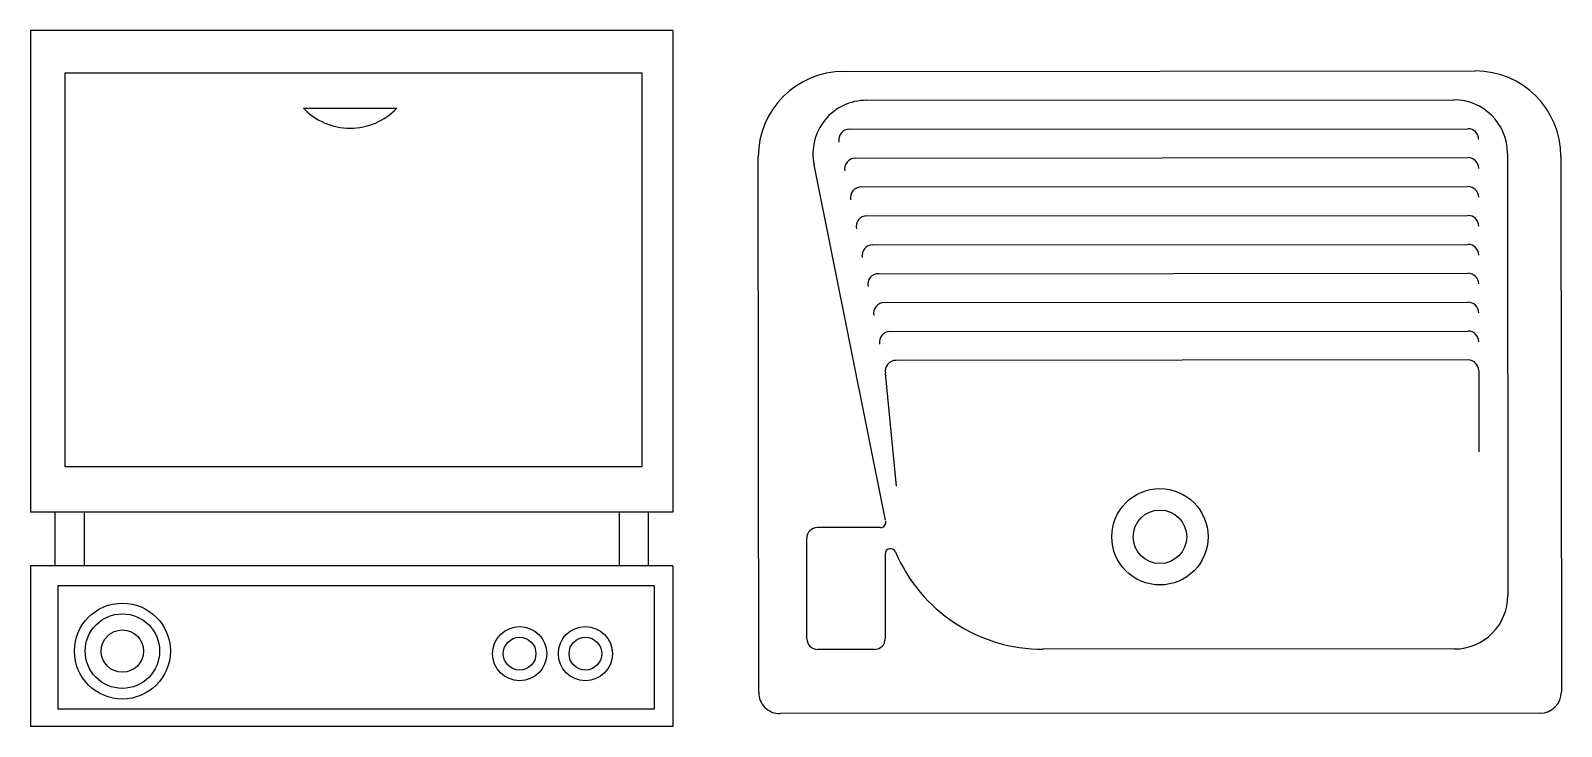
# Model space of a CAD drawing. Header units: millimetres. Extents: x 289.28 to 290.71, y 149.12 to 149.77.
import ezdxf

# ---------------------------------------------------------------- set-up
doc = ezdxf.new("R2010")
doc.units = ezdxf.units.MM

msp = doc.modelspace()

# ---------------------------------------------------------------- linework, layer by layer
for p, q in [((289.8829, 149.7664), (289.2829, 149.7664)), ((289.2829, 149.7664), (289.2829, 149.3164)), ((289.8829, 149.7664), (289.8829, 149.3164)), ((290.0428, 149.7283), (290.6328, 149.7287)), ((290.0639, 149.7013), (290.6128, 149.7017)), ((289.5379, 149.6939), (289.625, 149.6939)), ((290.048, 149.6743), (290.6258, 149.6747)), ((289.9632, 149.1483), (289.9628, 149.6483)), ((290.0535, 149.6473), (290.6258, 149.6477)), ((290.6628, 149.6517), (290.6631, 149.2387)), ((290.7128, 149.6487), (290.7132, 149.1487)), ((290.0818, 149.3089), (290.015, 149.6411)), ((290.0589, 149.6203), (290.6259, 149.6207)), ((290.0643, 149.5933), (290.6259, 149.5937)), ((290.0697, 149.5663), (290.6259, 149.5667)), ((290.0752, 149.5393), (290.6259, 149.5397)), ((290.0806, 149.5123), (290.6259, 149.5127)), ((290.086, 149.4853), (290.626, 149.4857)), ((290.626, 149.4587), (290.0915, 149.4583)), ((290.0921, 149.3409), (290.0817, 149.4464)), ((290.636, 149.4487), (290.636, 149.3729)), ((289.8829, 149.3164), (289.2829, 149.3164)), ((289.3056, 149.3164), (289.3056, 149.2664)), ((289.3329, 149.3164), (289.3329, 149.2664)), ((289.8329, 149.3164), (289.8329, 149.2664)), ((289.8603, 149.2664), (289.8603, 149.3164)), ((290.077, 149.3021), (290.0181, 149.3021)), ((290.0082, 149.1983), (290.0081, 149.2921)), ((290.0813, 149.2774), (290.0814, 149.1983)), ((289.8829, 149.2664), (289.2829, 149.2664)), ((289.2829, 149.2664), (289.2829, 149.1164)), ((289.8829, 149.2664), (289.8829, 149.1164)), ((290.0714, 149.1883), (290.0182, 149.1883)), ((290.6131, 149.1887), (290.2289, 149.1884)), ((289.8829, 149.1164), (289.2829, 149.1164)), ((290.6932, 149.1287), (289.9832, 149.1283))]:
    msp.add_line(p, q)
for points in [[(289.3151, 149.727), (289.854, 149.727), (289.854, 149.359), (289.3151, 149.359)], [(289.3088, 149.248), (289.8656, 149.248), (289.8656, 149.1326), (289.3088, 149.1326)]]:
    msp.add_lwpolyline(points, close=True)
for centre, radius in [((290.3381, 149.2935), 0.045), ((290.3381, 149.2935), 0.025), ((289.3687, 149.1867), 0.0448), ((289.3687, 149.1867), 0.0348), ((289.3687, 149.1867), 0.0198), ((289.7398, 149.1843), 0.0253), ((289.8013, 149.1843), 0.0253), ((289.7398, 149.1843), 0.0153), ((289.8013, 149.1843), 0.0153)]:
    msp.add_circle(centre, radius)
for centre, radius, start, end in [((290.0428, 149.6483), 0.08, 90.0364, 180.0364), ((290.6328, 149.6487), 0.08, 0.0364, 90.0364), ((290.6128, 149.6517), 0.05, 0.0364, 90.0364), ((289.5814, 149.7353), 0.0601, 223.529, 316.471), ((290.0639, 149.6513), 0.05, 90.0364, 191.7817), ((290.048, 149.6643), 0.01, 90.0364, 191.3666), ((290.6258, 149.6647), 0.01, 0.0364, 90.0364), ((290.0535, 149.6373), 0.01, 90.0364, 191.3666), ((290.6259, 149.6377), 0.01, 0.0364, 90.0364), ((290.0589, 149.6103), 0.01, 90.0364, 191.3666), ((290.6259, 149.6107), 0.01, 0.0364, 90.0364), ((290.0643, 149.5833), 0.01, 90.0364, 191.3666), ((290.6259, 149.5837), 0.01, 0.0364, 90.0364), ((290.0698, 149.5563), 0.01, 90.0364, 191.3666), ((290.6259, 149.5567), 0.01, 0.0364, 90.0364), ((290.0752, 149.5293), 0.01, 90.0364, 191.3666), ((290.6259, 149.5297), 0.01, 0.0364, 90.0364), ((290.0806, 149.5023), 0.01, 90.0364, 191.3666), ((290.6259, 149.5027), 0.01, 0.0364, 90.0364), ((290.086, 149.4753), 0.01, 90.0364, 191.3666), ((290.626, 149.4757), 0.01, 0.0364, 90.0364), ((290.0915, 149.4483), 0.01, 90.0364, 191.3666), ((290.626, 149.4487), 0.01, 0.0364, 90.0364), ((290.0181, 149.2921), 0.01, 90.0364, 180.0364), ((290.077, 149.3071), 0.005, 270.0364, 11.659), ((290.0863, 149.2774), 0.005, 23.1738, 180.0364), ((290.2288, 149.3384), 0.15, 203.1738, 270.0364), ((290.6131, 149.2387), 0.05, 270.0364, 0.0364), ((290.0182, 149.1983), 0.01, 180.0364, 270.0364), ((290.0714, 149.1983), 0.01, 270.0364, 0.0364), ((289.9832, 149.1483), 0.02, 180.0364, 270.0364), ((290.6932, 149.1487), 0.02, 270.0364, 0.0364)]:
    msp.add_arc(centre, radius, start, end)

doc.saveas('drawing.dxf')
